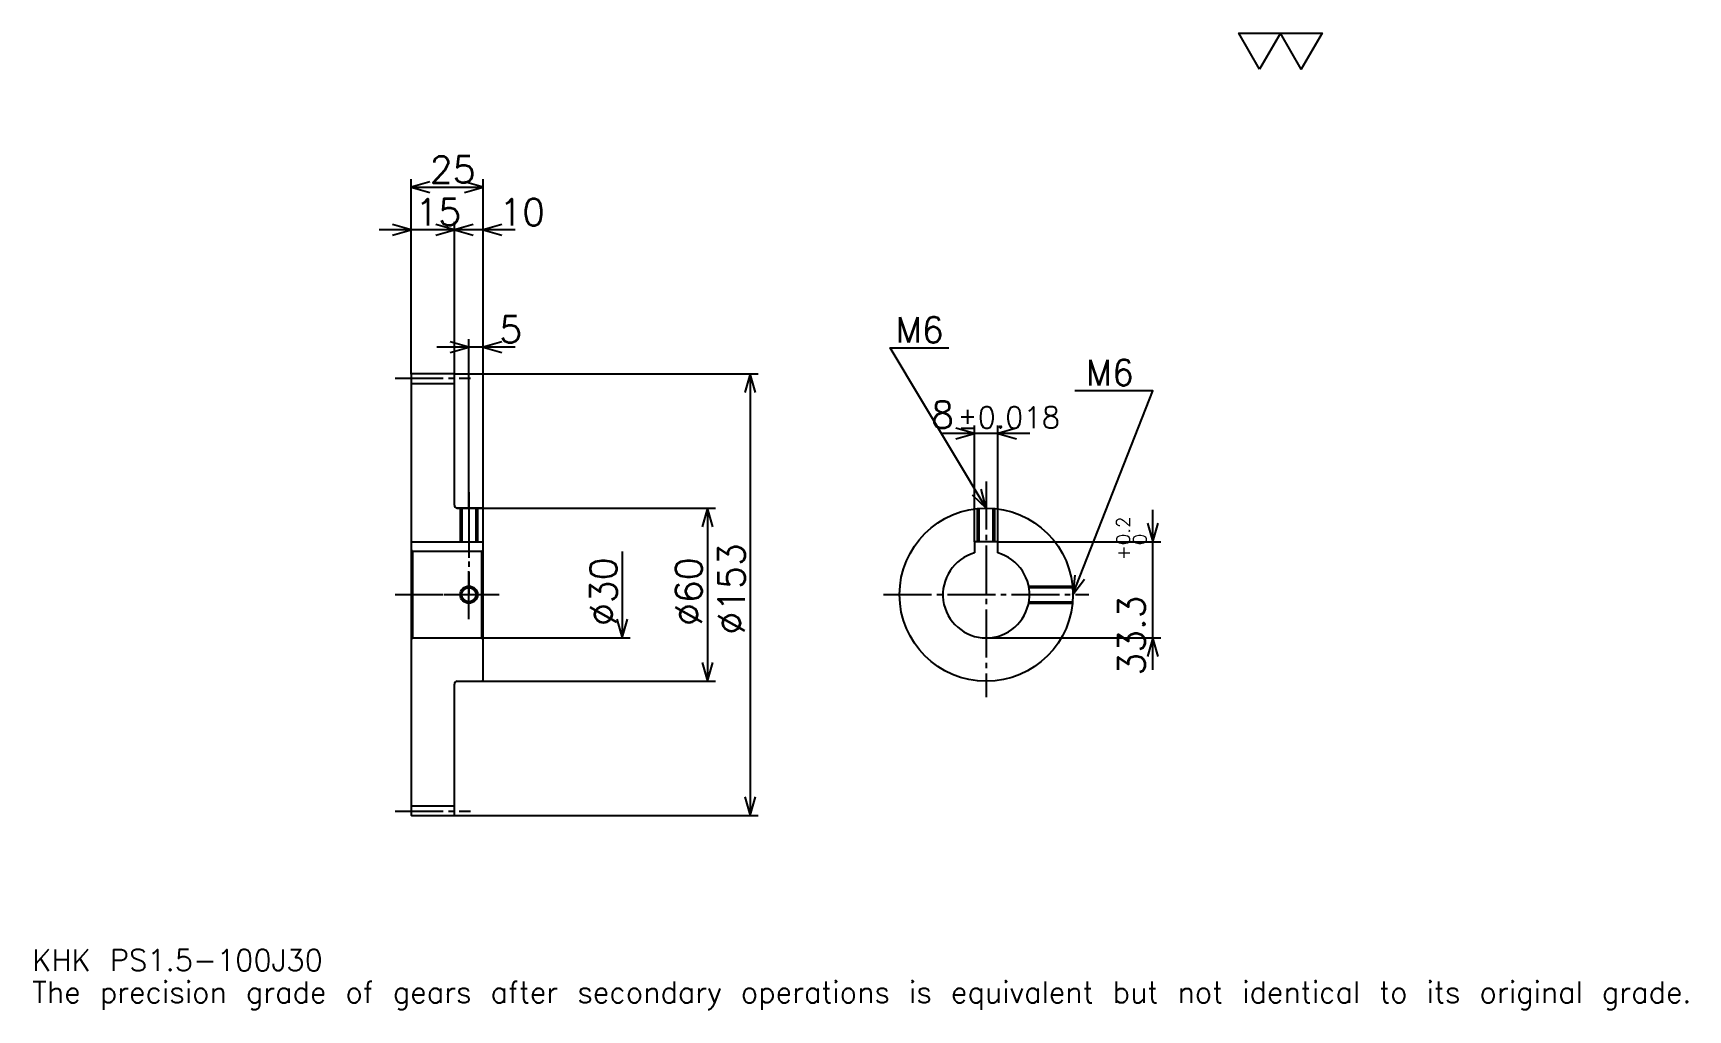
# Model space of a CAD drawing. Extents: x 19 to 592, y 7 to 345.
import ezdxf

# ---------------------------------------------------------------- set-up
doc = ezdxf.new("R2010")
doc.units = 0
doc.linetypes.add('DASHDOT', pattern=[22.173913, 16.630435, -1.847826, 1.847826, -1.847826])
doc.layers.get('0').update_dxf_attribs({"linetype": 'CONTINUOUS'})
doc.layers.add('DASHDOT', color=6, linetype='DASHDOT')
doc.styles.add('KANJI', font='TXT', dxfattribs={"bigfont": 'BIGFONT'})

msp = doc.modelspace()

# ---------------------------------------------------------------- linework, layer by layer
at = {"color": 5}
for p, q in [((149.67392, 227.097824), (149.67392, 294.543488)), ((174.67392, 227.097824), (174.67392, 294.543488)), ((149.67392, 291.771729), (174.67392, 291.771729)), ((175.76088, 276.989136), (138.58696, 276.989136)), ((185.76088, 276.989136), (153.58696, 276.989136)), ((164.67392, 227.097824), (164.67392, 279.760864)), ((185.76088, 236.336945), (158.58696, 236.336945)), ((169.67392, 227.097824), (169.67392, 239.108688)), ((149.67392, 226.997833), (149.67392, 227.097824)), ((164.573914, 227.097824), (174.67392, 227.097824)), ((164.67392, 226.997833), (164.67392, 227.097824)), ((169.67392, 180.597824), (169.67392, 227.097824)), ((169.67392, 180.597824), (169.67392, 227.097824)), ((174.67392, 227.097824), (269.836975, 227.097824)), ((174.67392, 180.097824), (174.67392, 227.097824)), ((267.065216, 227.097824), (267.065216, 74.097824)), ((363.891296, 206.467392), (333.717407, 206.467392)), ((344.804352, 168.897827), (344.804352, 209.239136)), ((352.804352, 168.897827), (352.804352, 209.239136)), ((165.67392, 180.597824), (174.67392, 180.597824)), ((174.67392, 180.597824), (255.054352, 180.597824)), ((252.282623, 180.597824), (252.282623, 120.597824)), ((406.521759, 124.510864), (406.521759, 179.984772)), ((352.804352, 168.897827), (409.293488, 168.897827)), ((222.717407, 165.597824), (222.717407, 135.597824)), ((174.67392, 135.597824), (225.489136, 135.597824)), ((348.804352, 135.597824), (409.293488, 135.597824)), ((165.67392, 120.597824), (174.67392, 120.597824)), ((174.67392, 120.597824), (255.054352, 120.597824)), ((164.573914, 74.097824), (174.67392, 74.097824)), ((174.67392, 74.097824), (269.836975, 74.097824))]:
    msp.add_line(p, q, dxfattribs=at)
at = {"color": 4}
for p, q in [((149.67392, 223.722824), (164.67392, 223.722824)), ((149.67392, 168.897827), (174.67392, 168.897827)), ((150.17392, 165.597824), (150.17392, 135.597824)), ((174.17392, 165.597824), (174.67392, 166.097824)), ((174.17392, 135.597824), (174.67392, 135.097824)), ((149.67392, 77.472824), (164.67392, 77.472824))]:
    msp.add_line(p, q, dxfattribs=at)
at = {"color": 7}
msp.add_lwpolyline([(443.478271, 332.608704), (436.271759, 345.100006), (465.097839, 345.100006), (457.891327, 332.608704), (450.684784, 345.100006), (443.478271, 332.608704)], dxfattribs=at)
at = {"color": 5}
for points in [[(156.141312, 293.619568), (149.67392, 291.771729), (156.141312, 289.92392)], [(168.206528, 289.92392), (174.67392, 291.771729), (168.206528, 293.619568)], [(143.206528, 275.141296), (149.67392, 276.989136), (143.206528, 278.836975)], [(158.206528, 275.141296), (164.67392, 276.989136), (158.206528, 278.836975)], [(171.141312, 278.836975), (164.67392, 276.989136), (171.141312, 275.141296)], [(181.141312, 278.836975), (174.67392, 276.989136), (181.141312, 275.141296)], [(163.206528, 234.489136), (169.67392, 236.336945), (163.206528, 238.184784)], [(181.141312, 238.184784), (174.67392, 236.336945), (181.141312, 234.489136)], [(348.804352, 180.597824), (315.543488, 236.032608), (335.869568, 236.032608)], [(268.913055, 220.630432), (267.065216, 227.097824), (265.217407, 220.630432)], [(378.804352, 150.597824), (406.521759, 221.25), (379.543518, 221.25)], [(338.336975, 204.619568), (344.804352, 206.467392), (338.336975, 208.315216)], [(359.271729, 208.315216), (352.804352, 206.467392), (359.271729, 204.619568)], [(343.892395, 185.192871), (348.804352, 180.597824), (347.061401, 187.094269)], [(254.130432, 174.130432), (252.282623, 180.597824), (250.434784, 174.130432)], [(404.67395, 175.365219), (406.521759, 168.897827), (408.369598, 175.365219)], [(379.446106, 157.29332), (378.804352, 150.597824), (382.886475, 155.943634)], [(220.869568, 142.065216), (222.717407, 135.597824), (224.565216, 142.065216)], [(408.369598, 129.130432), (406.521759, 135.597824), (404.67395, 129.130432)], [(250.434784, 127.065216), (252.282623, 120.597824), (254.130432, 127.065216)], [(265.217407, 80.565216), (267.065216, 74.097824), (268.913055, 80.565216)]]:
    msp.add_lwpolyline(points, dxfattribs=at)
at = {"color": 4}
for points in [[(164.67392, 181.597824), (164.67392, 226.997833), (164.573914, 227.097824), (149.773926, 227.097824), (149.67392, 226.997833), (149.67392, 135.097824)], [(165.67392, 120.597824), (174.17392, 120.597824), (174.67392, 121.097824), (174.67392, 180.097824), (174.17392, 180.597824), (165.67392, 180.597824)], [(166.67392, 180.597824), (166.67392, 168.897827)], [(167.213928, 180.597824), (167.213928, 168.897827)], [(172.133911, 180.597824), (172.133911, 168.897827)], [(172.67392, 180.597824), (172.67392, 168.897827)], [(345.804352, 168.897827), (345.804352, 180.447449)], [(346.34436, 168.897827), (346.34436, 180.496796)], [(351.264343, 168.897827), (351.264343, 180.496796)], [(351.804352, 168.897827), (351.804352, 180.447449)], [(352.804352, 165.054657), (352.804352, 168.897827), (344.804352, 168.897827), (344.804352, 165.054657)], [(149.67392, 135.097824), (150.17392, 135.597824), (174.17392, 135.597824), (174.17392, 165.597824), (150.17392, 165.597824), (149.67392, 166.097824)], [(363.501282, 153.597824), (378.653992, 153.597824)], [(363.601257, 153.057831), (378.703308, 153.057831)], [(363.501282, 147.597824), (378.653992, 147.597824)], [(363.601257, 148.137817), (378.703308, 148.137817)], [(149.67392, 135.097824), (149.67392, 74.197823), (149.773926, 74.097824), (164.573914, 74.097824), (164.67392, 74.197823), (164.67392, 119.597824)]]:
    msp.add_lwpolyline(points, dxfattribs=at)
for centre, radius in [((348.804352, 150.597824), 30), ((169.67392, 150.597824), 2.46)]:
    msp.add_circle(centre, radius, dxfattribs=at)
at = {"color": 7}
msp.add_circle((169.67392, 150.597824), 3, dxfattribs=at)
at = {"color": 4}
for centre, radius, start, end in [((165.67392, 181.597824), 1, 180, 270), ((348.804352, 150.597824), 15, 105.466010323, 74.533989677), ((165.67392, 119.597824), 1, 90, 180)]:
    msp.add_arc(centre, radius, start, end, dxfattribs=at)
at = {"layer": 'DASHDOT', "color": 7}
for p, q in [((144.130447, 225.597824), (170.217392, 225.597824)), ((348.804352, 189.83696), (348.804352, 115.054344)), ((169.67392, 180.597824), (169.67392, 150.597824)), ((144.130447, 150.597824), (180.217392, 150.597824)), ((313.260864, 150.597824), (384.347839, 150.597824)), ((144.130447, 75.597824), (170.217392, 75.597824))]:
    msp.add_line(p, q, dxfattribs=at)
for points in [[(169.67392, 186.141296), (169.67392, 163.35434)], [(169.67392, 142.054352), (169.67392, 159.141296)], [(161.130447, 150.597824), (178.217392, 150.597824)]]:
    msp.add_lwpolyline(points, dxfattribs=at)

# ---------------------------------------------------------------- texts
at = {"color": 7, "style": 'KANJI'}
for s, height, p in [('25', 9.23913, (156.168488, 293.25)), ('15', 9.23913, (151.168488, 278.467407)), ('10', 9.23913, (180.217392, 278.467407)), ('5', 9.23913, (180.217392, 237.815216)), ('M6', 8.869566, (317.391296, 237.880432)), ('M6', 8.869566, (383.239136, 223.097824)), ('8', 9.23913, (329.732971, 208.315216)), ('%%p0.018', 7.391304, (338.87854, 208.315216)), ('KHK PS1.5-100J30', 7.391304, (18.47826, 20.326086)), ('The precision grade of gears after secondary operations is equivalent but not identical to its original grade.', 7.391304, (18.47826, 9.23913))]:
    msp.add_text(s, height=height, dxfattribs=at).set_placement(p)
for s, height, p in [('0.2', 4.619565, (398.576111, 167.738281)), ('%%c153', 9.23913, (265.217407, 136.739136)), ('+', 4.619565, (398.576111, 162.564362)), ('0', 4.619565, (404.304382, 167.738281)), ('%%c30', 9.23913, (220.869568, 139.741852)), ('%%c60', 9.23913, (250.434784, 139.741852)), ('33.3', 9.23913, (403.75, 122.573753))]:
    msp.add_text(s, height=height, rotation=90, dxfattribs=at).set_placement(p)

doc.saveas('drawing.dxf')
